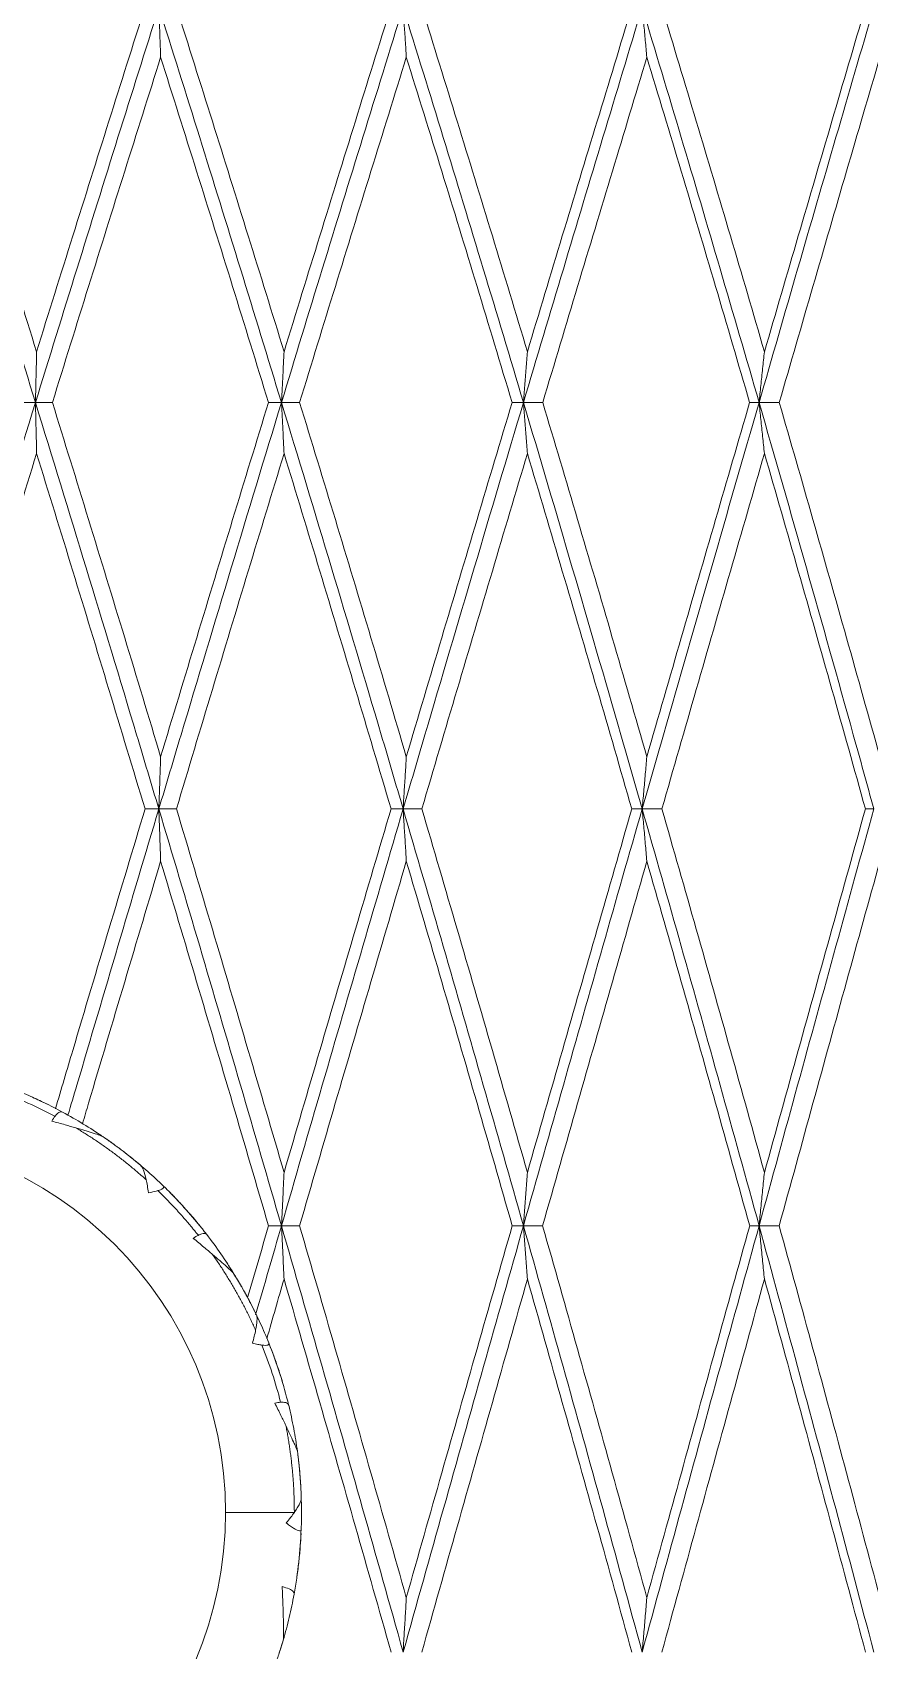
# Model space of a CAD drawing. Extents: x 1661 to 2451, y 0 to 579.
# Drawn here: x 1891.32 to 1896.84, y 450.7 to 461.38 of the extents above; entities that cross this region are included whole.
import ezdxf

# ---------------------------------------------------------------- set-up
doc = ezdxf.new("R2010")
doc.units = 0
doc.header["$LTSCALE"] = 10
doc.header["$MEASUREMENT"] = 0
doc.layers.add('2', color=7, linetype='CONTINUOUS', true_color=0xffffff)
doc.layers.add('3', color=7, linetype='CONTINUOUS', true_color=0xffffff)

msp = doc.modelspace()

# ---------------------------------------------------------------- linework, layer by layer
at = {"layer": '2', "color": 7, "linetype": 'Continuous', "lineweight": 18}
for points in [[(1891.342, 458.936), (1891.251, 459.231), (1891.069, 459.819), (1890.797, 460.686), (1890.616, 461.257), (1890.526, 461.541)], [(1890.633, 461.541), (1890.713, 461.292), (1890.872, 460.792), (1891.111, 460.035), (1891.27, 459.527), (1891.349, 459.271)], [(1891.342, 458.936), (1891.433, 459.231), (1891.615, 459.818), (1891.886, 460.687), (1892.066, 461.258), (1892.155, 461.541)], [(1891.349, 459.271), (1891.429, 459.527), (1891.588, 460.035), (1891.826, 460.792), (1891.984, 461.292), (1892.063, 461.541)], [(1892.963, 458.936), (1892.873, 459.231), (1892.693, 459.819), (1892.424, 460.686), (1892.245, 461.257), (1892.155, 461.541)], [(1892.167, 461.213), (1892.166, 461.25), (1892.163, 461.323), (1892.159, 461.432), (1892.156, 461.504), (1892.155, 461.541)], [(1892.271, 461.541), (1892.35, 461.292), (1892.508, 460.792), (1892.744, 460.035), (1892.902, 459.527), (1892.98, 459.271)], [(1893.765, 461.541), (1893.677, 461.258), (1893.5, 460.687), (1893.232, 459.818), (1893.053, 459.231), (1892.963, 458.936)], [(1893.684, 461.541), (1893.606, 461.292), (1893.45, 460.792), (1893.216, 460.035), (1893.059, 459.527), (1892.98, 459.271)], [(1894.558, 458.936), (1894.47, 459.231), (1894.293, 459.819), (1894.029, 460.686), (1893.853, 461.257), (1893.765, 461.541)], [(1893.765, 461.541), (1893.767, 461.504), (1893.772, 461.432), (1893.779, 461.323), (1893.784, 461.25), (1893.786, 461.213)], [(1893.889, 461.541), (1893.966, 461.292), (1894.121, 460.792), (1894.353, 460.035), (1894.507, 459.527), (1894.584, 459.271)], [(1894.558, 458.936), (1894.646, 459.231), (1894.821, 459.818), (1895.082, 460.687), (1895.255, 461.258), (1895.34, 461.541)], [(1894.584, 459.271), (1894.661, 459.527), (1894.814, 460.035), (1895.044, 460.792), (1895.196, 461.292), (1895.272, 461.541)], [(1896.111, 458.936), (1896.025, 459.231), (1895.854, 459.819), (1895.598, 460.686), (1895.426, 461.257), (1895.34, 461.541)], [(1895.371, 461.213), (1895.368, 461.25), (1895.361, 461.323), (1895.351, 461.432), (1895.344, 461.504), (1895.34, 461.541)], [(1895.471, 461.541), (1895.546, 461.292), (1895.697, 460.792), (1895.922, 460.035), (1896.072, 459.527), (1896.146, 459.271)], [(1896.867, 461.541), (1896.784, 461.258), (1896.618, 460.687), (1896.365, 459.818), (1896.196, 459.231), (1896.111, 458.936)], [(1896.811, 461.541), (1896.737, 461.292), (1896.591, 460.792), (1896.369, 460.035), (1896.221, 459.527), (1896.146, 459.271)], [(1891.454, 458.936), (1891.533, 459.192), (1891.692, 459.703), (1891.93, 460.462), (1892.088, 460.963), (1892.167, 461.213)], [(1892.167, 461.213), (1892.246, 460.963), (1892.404, 460.462), (1892.641, 459.703), (1892.799, 459.192), (1892.877, 458.936)], [(1893.786, 461.213), (1893.709, 460.963), (1893.553, 460.462), (1893.318, 459.703), (1893.162, 459.192), (1893.083, 458.936)], [(1893.786, 461.213), (1893.864, 460.963), (1894.02, 460.462), (1894.252, 459.703), (1894.406, 459.192), (1894.483, 458.936)], [(1894.685, 458.936), (1894.762, 459.192), (1894.915, 459.703), (1895.144, 460.462), (1895.296, 460.963), (1895.371, 461.213)], [(1895.371, 461.213), (1895.447, 460.963), (1895.598, 460.462), (1895.824, 459.703), (1895.974, 459.192), (1896.048, 458.936)], [(1896.907, 461.213), (1896.834, 460.963), (1896.687, 460.462), (1896.466, 459.703), (1896.318, 459.192), (1896.244, 458.936)], [(1891.349, 459.271), (1891.349, 459.234), (1891.347, 459.16), (1891.344, 459.048), (1891.343, 458.973), (1891.342, 458.936)], [(1892.98, 459.271), (1892.978, 459.234), (1892.975, 459.16), (1892.969, 459.048), (1892.965, 458.973), (1892.963, 458.936)], [(1894.584, 459.271), (1894.581, 459.234), (1894.575, 459.16), (1894.566, 459.048), (1894.561, 458.973), (1894.558, 458.936)], [(1896.146, 459.271), (1896.142, 459.234), (1896.134, 459.16), (1896.122, 459.048), (1896.114, 458.973), (1896.111, 458.936)], [(1891.342, 458.936), (1891.331, 458.936), (1891.31, 458.936), (1891.277, 458.936), (1891.256, 458.936), (1891.245, 458.936)], [(1891.342, 458.936), (1891.354, 458.936), (1891.379, 458.936), (1891.416, 458.936), (1891.441, 458.936), (1891.454, 458.936)], [(1891.342, 458.936), (1891.343, 458.898), (1891.344, 458.824), (1891.347, 458.712), (1891.349, 458.637), (1891.349, 458.599)], [(1891.454, 458.936), (1891.533, 458.679), (1891.692, 458.164), (1891.93, 457.386), (1892.088, 456.862), (1892.167, 456.599)], [(1892.167, 456.599), (1892.246, 456.862), (1892.405, 457.386), (1892.641, 458.164), (1892.799, 458.679), (1892.877, 458.936)], [(1892.877, 458.936), (1892.887, 458.936), (1892.906, 458.936), (1892.935, 458.936), (1892.954, 458.936), (1892.963, 458.936)], [(1893.083, 458.936), (1893.07, 458.936), (1893.043, 458.936), (1893.003, 458.936), (1892.977, 458.936), (1892.963, 458.936)], [(1892.98, 458.599), (1892.978, 458.637), (1892.975, 458.712), (1892.969, 458.824), (1892.965, 458.898), (1892.963, 458.936)], [(1893.083, 458.936), (1893.162, 458.679), (1893.318, 458.164), (1893.553, 457.386), (1893.709, 456.862), (1893.786, 456.599)], [(1894.483, 458.936), (1894.406, 458.679), (1894.252, 458.164), (1894.02, 457.386), (1893.864, 456.862), (1893.786, 456.599)], [(1894.558, 458.936), (1894.549, 458.936), (1894.533, 458.936), (1894.508, 458.936), (1894.492, 458.936), (1894.483, 458.936)], [(1894.558, 458.936), (1894.572, 458.936), (1894.6, 458.936), (1894.642, 458.936), (1894.671, 458.936), (1894.685, 458.936)], [(1894.558, 458.936), (1894.561, 458.898), (1894.566, 458.824), (1894.575, 458.712), (1894.581, 458.637), (1894.584, 458.599)], [(1894.685, 458.936), (1894.762, 458.679), (1894.915, 458.164), (1895.144, 457.386), (1895.295, 456.862), (1895.371, 456.599)], [(1895.371, 456.599), (1895.447, 456.862), (1895.598, 457.386), (1895.824, 458.164), (1895.974, 458.679), (1896.048, 458.936)], [(1896.048, 458.936), (1896.055, 458.936), (1896.069, 458.936), (1896.09, 458.936), (1896.104, 458.936), (1896.111, 458.936)], [(1896.244, 458.936), (1896.229, 458.936), (1896.199, 458.936), (1896.155, 458.936), (1896.125, 458.936), (1896.111, 458.936)], [(1896.146, 458.599), (1896.142, 458.637), (1896.134, 458.712), (1896.122, 458.824), (1896.114, 458.898), (1896.111, 458.936)], [(1896.244, 458.936), (1896.318, 458.679), (1896.466, 458.164), (1896.687, 457.386), (1896.834, 456.862), (1896.907, 456.599)], [(1891.349, 458.599), (1891.27, 458.342), (1891.111, 457.825), (1890.872, 457.044), (1890.713, 456.519), (1890.633, 456.255)], [(1891.349, 458.599), (1891.429, 458.342), (1891.588, 457.825), (1891.826, 457.044), (1891.984, 456.519), (1892.064, 456.255)], [(1892.271, 456.255), (1892.35, 456.519), (1892.508, 457.044), (1892.744, 457.825), (1892.902, 458.342), (1892.98, 458.599)], [(1892.98, 458.599), (1893.059, 458.342), (1893.216, 457.825), (1893.451, 457.044), (1893.607, 456.519), (1893.685, 456.255)], [(1894.584, 458.599), (1894.507, 458.342), (1894.353, 457.825), (1894.121, 457.044), (1893.966, 456.519), (1893.888, 456.255)], [(1894.584, 458.599), (1894.661, 458.342), (1894.814, 457.825), (1895.044, 457.044), (1895.196, 456.519), (1895.272, 456.255)], [(1895.47, 456.255), (1895.546, 456.519), (1895.697, 457.044), (1895.922, 457.825), (1896.072, 458.342), (1896.146, 458.599)], [(1896.146, 458.599), (1896.221, 458.342), (1896.369, 457.825), (1896.591, 457.044), (1896.738, 456.519), (1896.811, 456.255)], [(1892.167, 456.599), (1892.166, 456.561), (1892.163, 456.485), (1892.159, 456.37), (1892.156, 456.294), (1892.155, 456.255)], [(1893.786, 456.599), (1893.784, 456.561), (1893.779, 456.485), (1893.772, 456.37), (1893.767, 456.294), (1893.765, 456.255)], [(1895.371, 456.599), (1895.368, 456.561), (1895.361, 456.485), (1895.351, 456.37), (1895.344, 456.294), (1895.34, 456.255)], [(1892.155, 456.255), (1892.145, 456.255), (1892.125, 456.255), (1892.094, 456.255), (1892.074, 456.255), (1892.064, 456.255)], [(1892.155, 456.255), (1892.168, 456.255), (1892.194, 456.255), (1892.232, 456.255), (1892.258, 456.255), (1892.271, 456.255)], [(1892.963, 453.506), (1892.873, 453.817), (1892.693, 454.436), (1892.424, 455.351), (1892.245, 455.955), (1892.155, 456.255)], [(1892.155, 456.255), (1892.156, 456.217), (1892.159, 456.141), (1892.163, 456.026), (1892.166, 455.949), (1892.167, 455.911)], [(1892.271, 456.255), (1892.35, 455.992), (1892.508, 455.463), (1892.744, 454.664), (1892.902, 454.127), (1892.98, 453.858)], [(1892.963, 453.506), (1893.053, 453.817), (1893.232, 454.435), (1893.5, 455.352), (1893.677, 455.956), (1893.765, 456.255)], [(1892.98, 453.858), (1893.059, 454.127), (1893.216, 454.664), (1893.451, 455.463), (1893.607, 455.992), (1893.685, 456.255)], [(1893.685, 456.255), (1893.694, 456.255), (1893.711, 456.255), (1893.738, 456.255), (1893.756, 456.255), (1893.765, 456.255)], [(1893.888, 456.255), (1893.874, 456.255), (1893.847, 456.255), (1893.806, 456.255), (1893.778, 456.255), (1893.765, 456.255)], [(1894.558, 453.506), (1894.47, 453.817), (1894.293, 454.436), (1894.029, 455.351), (1893.853, 455.955), (1893.765, 456.255)], [(1893.786, 455.911), (1893.784, 455.949), (1893.779, 456.026), (1893.772, 456.141), (1893.767, 456.217), (1893.765, 456.255)], [(1893.888, 456.255), (1893.966, 455.992), (1894.121, 455.463), (1894.353, 454.664), (1894.507, 454.127), (1894.584, 453.858)], [(1895.34, 456.255), (1895.254, 455.956), (1895.082, 455.352), (1894.821, 454.435), (1894.646, 453.817), (1894.558, 453.506)], [(1895.272, 456.255), (1895.196, 455.992), (1895.044, 455.463), (1894.815, 454.664), (1894.661, 454.127), (1894.584, 453.858)], [(1895.34, 456.255), (1895.333, 456.255), (1895.318, 456.255), (1895.295, 456.255), (1895.28, 456.255), (1895.272, 456.255)], [(1895.34, 456.255), (1895.355, 456.255), (1895.384, 456.255), (1895.427, 456.255), (1895.456, 456.255), (1895.47, 456.255)], [(1896.111, 453.506), (1896.025, 453.817), (1895.854, 454.436), (1895.598, 455.351), (1895.426, 455.955), (1895.34, 456.255)], [(1895.34, 456.255), (1895.344, 456.217), (1895.351, 456.141), (1895.361, 456.026), (1895.368, 455.949), (1895.371, 455.911)], [(1895.47, 456.255), (1895.546, 455.992), (1895.697, 455.463), (1895.922, 454.664), (1896.072, 454.127), (1896.146, 453.858)], [(1896.111, 453.506), (1896.196, 453.817), (1896.365, 454.435), (1896.618, 455.352), (1896.784, 455.956), (1896.867, 456.255)], [(1896.146, 453.858), (1896.221, 454.127), (1896.369, 454.664), (1896.591, 455.463), (1896.738, 455.992), (1896.811, 456.255)], [(1896.811, 456.255), (1896.817, 456.255), (1896.83, 456.255), (1896.848, 456.255), (1896.861, 456.255), (1896.867, 456.255)], [(1892.167, 455.911), (1892.246, 455.647), (1892.404, 455.116), (1892.641, 454.315), (1892.799, 453.777), (1892.878, 453.506)], [(1893.083, 453.506), (1893.161, 453.777), (1893.318, 454.315), (1893.553, 455.116), (1893.709, 455.647), (1893.786, 455.911)], [(1893.786, 455.911), (1893.864, 455.647), (1894.02, 455.116), (1894.252, 454.315), (1894.407, 453.777), (1894.484, 453.506)], [(1895.371, 455.911), (1895.296, 455.647), (1895.144, 455.116), (1894.915, 454.315), (1894.761, 453.777), (1894.684, 453.506)], [(1895.371, 455.911), (1895.447, 455.647), (1895.598, 455.116), (1895.824, 454.315), (1895.974, 453.777), (1896.049, 453.506)], [(1896.243, 453.506), (1896.318, 453.777), (1896.466, 454.315), (1896.687, 455.116), (1896.834, 455.647), (1896.907, 455.911)], [(1892.98, 453.858), (1892.978, 453.819), (1892.975, 453.741), (1892.969, 453.624), (1892.965, 453.545), (1892.963, 453.506)], [(1894.584, 453.858), (1894.581, 453.819), (1894.575, 453.741), (1894.566, 453.624), (1894.561, 453.545), (1894.558, 453.506)], [(1896.146, 453.858), (1896.142, 453.819), (1896.134, 453.741), (1896.122, 453.624), (1896.114, 453.545), (1896.111, 453.506)], [(1892.878, 453.506), (1892.832, 453.349), (1892.786, 453.19), (1892.74, 453.032)], [(1892.963, 453.506), (1892.907, 453.311), (1892.85, 453.115), (1892.793, 452.919)], [(1892.963, 453.506), (1892.954, 453.506), (1892.935, 453.506), (1892.906, 453.506), (1892.887, 453.506), (1892.878, 453.506)], [(1892.963, 453.506), (1892.977, 453.506), (1893.003, 453.506), (1893.043, 453.506), (1893.069, 453.506), (1893.083, 453.506)], [(1893.765, 450.695), (1893.676, 451.012), (1893.498, 451.643), (1893.231, 452.58), (1893.052, 453.198), (1892.963, 453.506)], [(1892.963, 453.506), (1892.965, 453.467), (1892.969, 453.389), (1892.975, 453.272), (1892.978, 453.193), (1892.98, 453.154)], [(1893.083, 453.506), (1893.161, 453.237), (1893.318, 452.695), (1893.552, 451.878), (1893.709, 451.329), (1893.786, 451.053)], [(1893.765, 450.695), (1893.854, 451.011), (1894.031, 451.642), (1894.296, 452.58), (1894.471, 453.199), (1894.558, 453.506)], [(1893.786, 451.053), (1893.864, 451.329), (1894.02, 451.878), (1894.252, 452.695), (1894.407, 453.237), (1894.484, 453.506)], [(1894.484, 453.506), (1894.492, 453.506), (1894.508, 453.506), (1894.533, 453.506), (1894.55, 453.506), (1894.558, 453.506)], [(1894.684, 453.506), (1894.67, 453.506), (1894.642, 453.506), (1894.6, 453.506), (1894.572, 453.506), (1894.558, 453.506)], [(1895.34, 450.695), (1895.254, 451.012), (1895.08, 451.643), (1894.819, 452.58), (1894.645, 453.198), (1894.558, 453.506)], [(1894.584, 453.154), (1894.581, 453.193), (1894.575, 453.272), (1894.566, 453.389), (1894.561, 453.467), (1894.558, 453.506)], [(1894.684, 453.506), (1894.761, 453.237), (1894.914, 452.695), (1895.143, 451.878), (1895.295, 451.329), (1895.371, 451.053)], [(1896.111, 453.506), (1896.026, 453.199), (1895.856, 452.58), (1895.599, 451.642), (1895.427, 451.011), (1895.34, 450.695)], [(1896.049, 453.506), (1895.974, 453.237), (1895.824, 452.695), (1895.599, 451.878), (1895.447, 451.329), (1895.371, 451.053)], [(1896.111, 453.506), (1896.104, 453.506), (1896.09, 453.506), (1896.069, 453.506), (1896.056, 453.506), (1896.049, 453.506)], [(1896.111, 453.506), (1896.125, 453.506), (1896.155, 453.506), (1896.199, 453.506), (1896.228, 453.506), (1896.243, 453.506)], [(1896.867, 450.695), (1896.783, 451.012), (1896.616, 451.643), (1896.364, 452.58), (1896.195, 453.198), (1896.111, 453.506)], [(1896.111, 453.506), (1896.114, 453.467), (1896.122, 453.389), (1896.134, 453.272), (1896.142, 453.193), (1896.146, 453.154)], [(1896.243, 453.506), (1896.317, 453.237), (1896.466, 452.695), (1896.687, 451.878), (1896.834, 451.329), (1896.907, 451.053)], [(1892.98, 453.154), (1892.942, 453.024), (1892.905, 452.894), (1892.867, 452.763)], [(1892.98, 453.154), (1893.059, 452.883), (1893.216, 452.341), (1893.451, 451.521), (1893.607, 450.971), (1893.685, 450.695)], [(1893.888, 450.695), (1893.966, 450.971), (1894.121, 451.521), (1894.353, 452.341), (1894.507, 452.883), (1894.584, 453.154)], [(1894.584, 453.154), (1894.661, 452.883), (1894.814, 452.341), (1895.044, 451.521), (1895.196, 450.971), (1895.272, 450.695)], [(1896.146, 453.154), (1896.072, 452.883), (1895.922, 452.341), (1895.697, 451.521), (1895.546, 450.971), (1895.47, 450.695)], [(1896.146, 453.154), (1896.221, 452.883), (1896.369, 452.341), (1896.591, 451.521), (1896.738, 450.971), (1896.812, 450.695)], [(1893.786, 451.053), (1893.784, 451.013), (1893.779, 450.934), (1893.772, 450.814), (1893.767, 450.735), (1893.765, 450.695)], [(1895.371, 451.053), (1895.368, 451.013), (1895.361, 450.934), (1895.351, 450.814), (1895.344, 450.735), (1895.34, 450.695)]]:
    msp.add_open_spline(points, degree=3, dxfattribs=at)
for points, knots in [([(1891.342, 458.936), (1891.119, 458.213), (1890.847, 457.322), (1890.575, 456.419), (1890.526, 456.255)], [0, 0, 0, 0, 0.819677, 1, 1, 1, 1]), ([(1892.155, 456.255), (1892.106, 456.419), (1891.836, 457.322), (1891.565, 458.213), (1891.342, 458.936)], [0, 0, 0, 0, 0.180323, 1, 1, 1, 1]), ([(1892.155, 456.255), (1892.204, 456.419), (1892.474, 457.322), (1892.743, 458.213), (1892.963, 458.936)], [0, 0, 0, 0, 0.180323, 1, 1, 1, 1]), ([(1893.765, 456.255), (1893.717, 456.419), (1893.451, 457.322), (1893.183, 458.213), (1892.963, 458.936)], [0, 0, 0, 0, 0.180324, 1, 1, 1, 1]), ([(1894.558, 458.936), (1894.342, 458.213), (1894.078, 457.322), (1893.813, 456.419), (1893.765, 456.255)], [0, 0, 0, 0, 0.819677, 1, 1, 1, 1]), ([(1895.34, 456.255), (1895.294, 456.419), (1895.034, 457.322), (1894.773, 458.213), (1894.558, 458.936)], [0, 0, 0, 0, 0.180323, 1, 1, 1, 1]), ([(1895.34, 456.255), (1895.387, 456.419), (1895.645, 457.322), (1895.902, 458.213), (1896.111, 458.936)], [0, 0, 0, 0, 0.180323, 1, 1, 1, 1]), ([(1896.867, 456.255), (1896.822, 456.419), (1896.572, 457.322), (1896.319, 458.213), (1896.111, 458.936)], [0, 0, 0, 0, 0.180324, 1, 1, 1, 1]), ([(1892.064, 456.255), (1891.985, 455.992), (1891.826, 455.463), (1891.629, 454.803), (1891.512, 454.406), (1891.474, 454.277)], [0, 0, 0, 0, 0.403231, 0.806462, 1, 1, 1, 1]), ([(1892.155, 456.255), (1892.065, 455.956), (1891.886, 455.352), (1891.686, 454.675), (1891.576, 454.302), (1891.556, 454.236)], [0, 0, 0, 0, 0.451805, 0.90361, 1, 1, 1, 1]), ([(1892.167, 455.911), (1892.088, 455.647), (1891.93, 455.116), (1891.758, 454.537), (1891.665, 454.224), (1891.652, 454.179)], [0, 0, 0, 0, 0.461231, 0.922463, 1, 1, 1, 1])]:
    msp.add_open_spline(points, degree=3, knots=knots, dxfattribs=at)
at = {"layer": '3', "color": 7, "linetype": 'Continuous', "lineweight": 18}
for p, q in [((1891.77, 454.105), (1891.777, 454.1)), ((1893.066, 452.037), (1893.067, 452.029))]:
    msp.add_line(p, q, dxfattribs=at)
at = {"layer": '3', "color": 7, "linetype": 'Continuous', "lineweight": 13}
for radius, start, end in [(2.953, 62.2347, 69.933), (2.5, 0, 180), (2.953, 14.2347, 21.933), (2.5, 180, 0)]:
    msp.add_arc((1890.095, 451.616), radius, start, end, dxfattribs=at)
at = {"layer": '3', "color": 7, "linetype": 'Continuous', "lineweight": 18}
for start, end in [(61.6265, 69.8782), (13.6265, 21.8782), (349.6265, 357.8782)]:
    msp.add_arc((1890.095, 451.616), 3, start, end, dxfattribs=at)
for points in [[(1891.322, 454.354), (1891.354, 454.339), (1891.387, 454.324), (1891.419, 454.308)], [(1891.521, 454.256), (1891.568, 454.23), (1891.658, 454.178), (1891.744, 454.123), (1891.786, 454.094)], [(1891.471, 454.229), (1891.464, 454.22), (1891.457, 454.209), (1891.449, 454.197)], [(1891.787, 454.094), (1891.814, 454.075), (1891.841, 454.056), (1891.868, 454.036)], [(1891.868, 454.036), (1891.903, 454.011), (1891.937, 453.985), (1891.97, 453.958)], [(1891.939, 453.983), (1891.95, 453.974), (1891.961, 453.966), (1891.971, 453.957)], [(1891.974, 453.955), (1892.011, 453.925), (1892.084, 453.864), (1892.152, 453.801), (1892.184, 453.77)], [(1892.087, 453.724), (1892.082, 453.757), (1892.077, 453.786), (1892.071, 453.81)], [(1892.222, 453.732), (1892.235, 453.719), (1892.249, 453.705), (1892.262, 453.691)], [(1892.263, 453.69), (1892.285, 453.667), (1892.307, 453.643), (1892.329, 453.618)], [(1892.329, 453.618), (1892.352, 453.593), (1892.375, 453.567), (1892.398, 453.539)], [(1892.4, 453.537), (1892.407, 453.528), (1892.414, 453.52), (1892.421, 453.511)], [(1892.415, 453.443), (1892.405, 453.438), (1892.394, 453.432), (1892.382, 453.423)], [(1892.471, 453.448), (1892.504, 453.406), (1892.565, 453.321), (1892.621, 453.235), (1892.648, 453.192)], [(1892.606, 453.258), (1892.61, 453.252), (1892.614, 453.246), (1892.618, 453.24)], [(1892.637, 453.211), (1892.638, 453.208), (1892.64, 453.205), (1892.642, 453.202)], [(1892.648, 453.191), (1892.666, 453.164), (1892.683, 453.135), (1892.699, 453.106)], [(1892.699, 453.106), (1892.721, 453.068), (1892.741, 453.031), (1892.761, 452.993)], [(1892.742, 453.029), (1892.749, 453.016), (1892.755, 453.004), (1892.761, 452.992)], [(1892.763, 452.989), (1892.784, 452.948), (1892.824, 452.865), (1892.862, 452.778), (1892.879, 452.734)], [(1892.772, 452.731), (1892.781, 452.764), (1892.788, 452.793), (1892.793, 452.817)], [(1892.89, 452.706), (1892.9, 452.681), (1892.91, 452.656), (1892.919, 452.631)], [(1892.919, 452.629), (1892.93, 452.599), (1892.941, 452.568), (1892.951, 452.537)], [(1892.951, 452.537), (1892.962, 452.503), (1892.972, 452.469), (1892.982, 452.434)], [(1892.957, 452.342), (1892.946, 452.341), (1892.934, 452.34), (1892.919, 452.337)], [(1893.011, 452.323), (1893.023, 452.271), (1893.045, 452.169), (1893.062, 452.068), (1893.068, 452.018)], [(1893.069, 452.017), (1893.073, 451.984), (1893.077, 451.951), (1893.08, 451.918)], [(1893.08, 451.918), (1893.085, 451.875), (1893.088, 451.832), (1893.09, 451.79)], [(1893.088, 451.83), (1893.089, 451.816), (1893.09, 451.802), (1893.09, 451.788)], [(1893.091, 451.785), (1893.093, 451.736), (1893.096, 451.641), (1893.095, 451.549), (1893.093, 451.505)], [(1893.048, 451.616), (1893.041, 451.606), (1893.025, 451.584), (1893.005, 451.559), (1892.995, 451.546)], [(1892.995, 451.546), (1893.005, 451.538), (1893.024, 451.524), (1893.048, 451.508), (1893.068, 451.498), (1893.082, 451.494), (1893.091, 451.496), (1893.093, 451.501), (1893.093, 451.505)], [(1893.092, 451.476), (1893.091, 451.448), (1893.089, 451.421), (1893.087, 451.395)], [(1893.087, 451.393), (1893.085, 451.361), (1893.082, 451.328), (1893.078, 451.296)], [(1893.078, 451.296), (1893.075, 451.261), (1893.07, 451.226), (1893.065, 451.193)], [(1893.046, 451.076), (1893.048, 451.082), (1893.043, 451.095), (1893.017, 451.112), (1892.986, 451.122), (1892.968, 451.126)], [(1893.046, 451.076), (1893.037, 451.024), (1893.015, 450.922), (1892.989, 450.823), (1892.975, 450.774)], [(1892.975, 450.773), (1892.965, 450.742), (1892.956, 450.71), (1892.945, 450.678)], [(1892.982, 450.799), (1892.981, 450.794), (1892.979, 450.789), (1892.978, 450.785)]]:
    msp.add_open_spline(points, degree=3, dxfattribs=at)
for points, knots in [([(1891.521, 454.256), (1891.515, 454.259), (1891.502, 454.259), (1891.484, 454.244), (1891.473, 454.231), (1891.471, 454.229)], [0, 0, 0, 0, 0.451282, 0.902564, 1, 1, 1, 1]), ([(1891.608, 454.152), (1891.586, 454.158), (1891.536, 454.173), (1891.48, 454.188), (1891.449, 454.197)], [0, 0, 0, 0, 0.477588, 1, 1, 1, 1]), ([(1891.788, 454.093), (1891.787, 454.094), (1891.784, 454.095), (1891.778, 454.098), (1891.776, 454.099), (1891.771, 454.101), (1891.768, 454.102), (1891.753, 454.107), (1891.739, 454.112), (1891.714, 454.12), (1891.705, 454.122), (1891.687, 454.128), (1891.678, 454.131), (1891.649, 454.14), (1891.629, 454.146), (1891.608, 454.152)], [0, 0, 0, 0, 0.125, 0.125, 0.1875, 0.1875, 0.25, 0.25, 0.5, 0.5, 0.625, 0.625, 0.75, 0.75, 1, 1, 1, 1]), ([(1892.071, 453.81), (1892.066, 453.835), (1892.06, 453.856), (1892.052, 453.876), (1892.051, 453.879), (1892.047, 453.886), (1892.046, 453.89), (1892.041, 453.898), (1892.038, 453.902), (1892.035, 453.905)], [0, 0, 0, 0, 0.5, 0.5, 0.625, 0.625, 0.75, 0.75, 1, 1, 1, 1]), ([(1892.087, 453.724), (1892.107, 453.727), (1892.128, 453.732), (1892.145, 453.736), (1892.149, 453.738)], [0, 0, 0, 0, 0.778181, 1, 1, 1, 1]), ([(1892.149, 453.738), (1892.157, 453.74), (1892.164, 453.743), (1892.173, 453.747), (1892.176, 453.748), (1892.18, 453.751), (1892.182, 453.752), (1892.189, 453.759), (1892.189, 453.764), (1892.184, 453.77)], [0, 0, 0, 0, 0.25, 0.25, 0.375, 0.375, 0.5, 0.5, 1, 1, 1, 1]), ([(1892.509, 453.317), (1892.491, 453.332), (1892.451, 453.366), (1892.407, 453.403), (1892.382, 453.423)], [0, 0, 0, 0, 0.477615, 1, 1, 1, 1]), ([(1892.471, 453.448), (1892.467, 453.453), (1892.455, 453.458), (1892.432, 453.452), (1892.417, 453.445), (1892.415, 453.443)], [0, 0, 0, 0, 0.451282, 0.902564, 1, 1, 1, 1]), ([(1892.649, 453.19), (1892.648, 453.192), (1892.646, 453.194), (1892.642, 453.199), (1892.64, 453.201), (1892.636, 453.204), (1892.634, 453.206), (1892.623, 453.217), (1892.612, 453.228), (1892.592, 453.245), (1892.586, 453.251), (1892.571, 453.263), (1892.564, 453.27), (1892.541, 453.29), (1892.525, 453.303), (1892.509, 453.317)], [0, 0, 0, 0, 0.125, 0.125, 0.1875, 0.1875, 0.25, 0.25, 0.5, 0.5, 0.625, 0.625, 0.75, 0.75, 1, 1, 1, 1]), ([(1892.793, 452.817), (1892.798, 452.842), (1892.801, 452.863), (1892.802, 452.885), (1892.802, 452.889), (1892.802, 452.896), (1892.802, 452.9), (1892.801, 452.909), (1892.8, 452.914), (1892.798, 452.918)], [0, 0, 0, 0, 0.5, 0.5, 0.625, 0.625, 0.75, 0.75, 1, 1, 1, 1]), ([(1892.772, 452.731), (1892.785, 452.728), (1892.807, 452.723), (1892.826, 452.72), (1892.834, 452.719)], [0, 0, 0, 0, 0.513813, 1, 1, 1, 1]), ([(1892.834, 452.719), (1892.835, 452.719), (1892.844, 452.718), (1892.859, 452.717), (1892.874, 452.719), (1892.881, 452.725), (1892.881, 452.731), (1892.879, 452.734)], [0, 0, 0, 0, 0.013264, 0.259948, 0.506632, 0.753316, 1, 1, 1, 1]), ([(1892.919, 452.337), (1892.934, 452.308), (1892.959, 452.256), (1892.982, 452.21), (1892.992, 452.189)], [0, 0, 0, 0, 0.522385, 1, 1, 1, 1]), ([(1893.011, 452.323), (1893.009, 452.329), (1893, 452.339), (1892.977, 452.343), (1892.96, 452.342), (1892.957, 452.342)], [0, 0, 0, 0, 0.451282, 0.902564, 1, 1, 1, 1]), ([(1892.992, 452.189), (1893.001, 452.169), (1893.01, 452.15), (1893.027, 452.114), (1893.035, 452.097), (1893.046, 452.073), (1893.05, 452.065), (1893.056, 452.051), (1893.058, 452.045), (1893.062, 452.036), (1893.063, 452.033), (1893.065, 452.029), (1893.066, 452.026), (1893.068, 452.02), (1893.068, 452.017), (1893.069, 452.015)], [0, 0, 0, 0, 0.25, 0.25, 0.5, 0.5, 0.625, 0.625, 0.75, 0.75, 0.8125, 0.8125, 0.875, 0.875, 1, 1, 1, 1]), ([(1893.094, 451.706), (1893.094, 451.698), (1893.09, 451.686), (1893.08, 451.667), (1893.078, 451.663), (1893.073, 451.654), (1893.065, 451.641), (1893.055, 451.626), (1893.048, 451.616)], [0, 0, 0, 0, 0.5, 0.5, 0.625, 0.625, 0.75, 1, 1, 1, 1]), ([(1892.968, 451.126), (1892.97, 451.088), (1892.971, 451.051), (1892.973, 450.997), (1892.974, 450.979), (1892.975, 450.945), (1892.975, 450.928), (1892.976, 450.895), (1892.976, 450.879), (1892.977, 450.857), (1892.977, 450.849), (1892.977, 450.835), (1892.977, 450.822), (1892.977, 450.81), (1892.976, 450.799), (1892.976, 450.794), (1892.976, 450.785), (1892.976, 450.781), (1892.975, 450.775), (1892.975, 450.773), (1892.974, 450.771)], [0, 0, 0, 0, 0.25, 0.25, 0.375, 0.375, 0.5, 0.5, 0.625, 0.625, 0.6875, 0.6875, 0.75, 0.8125, 0.8125, 0.875, 0.875, 0.9375, 0.9375, 1, 1, 1, 1])]:
    msp.add_open_spline(points, degree=3, knots=knots, dxfattribs=at)
at = {"layer": '3', "color": 7, "linetype": 'Continuous', "lineweight": 13}
for points, weights in [([(1891.608, 454.152), (1891.856, 454.004), (1892.071, 453.81)], [1, 0.99524215557, 1]), ([(1892.149, 453.738), (1892.292, 453.599), (1892.415, 453.443)], [1, 0.997744295379, 1]), ([(1892.509, 453.317), (1892.675, 453.081), (1892.793, 452.817)], [1, 0.995242155462, 1]), ([(1892.992, 452.189), (1893.048, 451.905), (1893.048, 451.616)], [1, 0.995242140529, 1]), ([(1893.048, 451.616), (1892.913, 451.616), (1892.595, 451.616)], [1, 0.844059687972, 1])]:
    msp.add_rational_spline(points, weights, degree=2, dxfattribs=at)
at = {"layer": '3', "color": 7, "linetype": 'Continuous', "lineweight": 18}
for points, weights in [([(1891.788, 454.093), (1891.917, 454.005), (1892.035, 453.905)], [1, 0.99866113057, 1]), ([(1892.184, 453.77), (1892.339, 453.619), (1892.471, 453.448)], [1, 0.997408449826, 1]), ([(1892.649, 453.19), (1892.731, 453.058), (1892.798, 452.918)], [1, 0.99866113057, 1]), ([(1893.069, 452.015), (1893.089, 451.861), (1893.094, 451.706)], [1, 0.99866113057, 1]), ([(1892.974, 450.771), (1892.93, 450.622), (1892.871, 450.478)], [1, 0.99866113057, 1])]:
    msp.add_rational_spline(points, weights, degree=2, dxfattribs=at)

doc.saveas('drawing.dxf')
